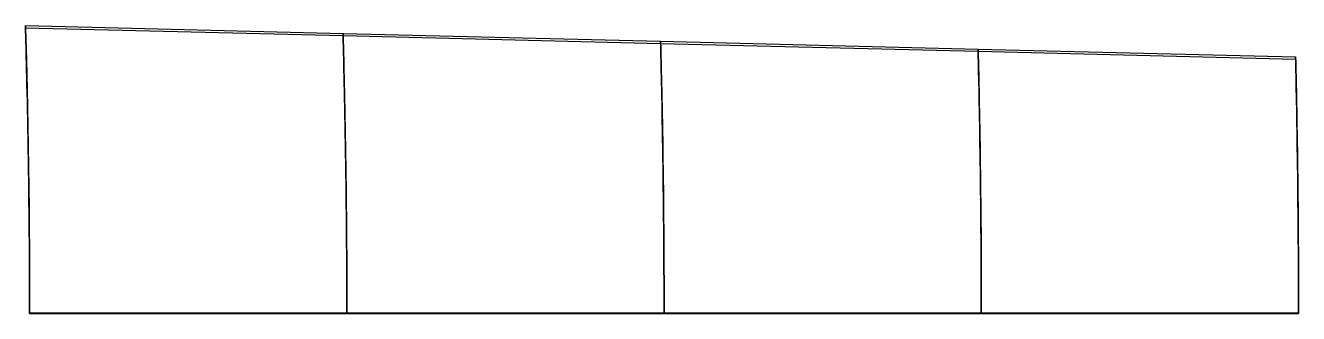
# Model space of a CAD drawing. Extents: x 329.9 to 372, y 0 to 9.5.
import ezdxf

# ---------------------------------------------------------------- set-up
doc = ezdxf.new("R2010")
doc.units = 0

msp = doc.modelspace()

# ---------------------------------------------------------------- linework, layer by layer
at = {"layer": '1', "color": 2}
for points in [[(329.862325, 9.531342, 13.948166), (329.862261, 9.533556, 13.954559), (329.862229, 9.534654, 13.961235), (329.862231, 9.534605, 13.967999), (329.862265, 9.53341, 13.974657), (329.862332, 9.531103, 13.981013), (329.862429, 9.527752, 13.986886), (329.862553, 9.523453, 13.992105), (329.862701, 9.518333, 13.996519), (329.862868, 9.512538, 14), (329.86305, 9.506238, 14.002449), (329.86324, 9.499614, 14.003794), (329.863435, 9.492859, 14.003998), (329.863627, 9.486167, 14.003054), (329.863812, 9.479733, 14.00099), (329.863984, 9.473742, 13.997865), (329.864139, 9.468368, 13.993771), (329.864271, 9.463766, 13.988825), (329.864377, 9.460069, 13.98317)], [(340.373746, 9.271636, 13.94882), (340.373688, 9.273763, 13.955181), (340.37366, 9.27478, 13.96181), (340.373663, 9.27466, 13.968515), (340.373698, 9.273404, 13.975101), (340.373762, 9.271049, 13.981378), (340.373854, 9.267665, 13.987164), (340.373971, 9.263348, 13.992291), (340.374111, 9.258225, 13.996611), (340.374268, 9.252443, 14), (340.374438, 9.246171, 14.00236), (340.374617, 9.239591, 14.003622), (340.374799, 9.232892, 14.003751), (340.374978, 9.226269, 14.002743), (340.375151, 9.219913, 14.000628), (340.375311, 9.214008, 13.997466), (340.375454, 9.208725, 13.993349), (340.375576, 9.204216, 13.988396), (340.375673, 9.200612, 13.98275)], [(350.88429, 9.011949, 13.949471), (350.884237, 9.01399, 13.9558), (350.884213, 9.014927, 13.962382), (350.884218, 9.014736, 13.969028), (350.884252, 9.01342, 13.975543), (350.884314, 9.011018, 13.98174), (350.884401, 9.0076, 13.987439), (350.884513, 9.003265, 13.992476), (350.884644, 8.998139, 13.996703), (350.884792, 8.992371, 14), (350.884952, 8.986127, 14.002271), (350.885119, 8.97959, 14.003451), (350.885289, 8.972947, 14.003506), (350.885457, 8.966392, 14.002435), (350.885617, 8.960113, 14.000268), (350.885766, 8.954294, 13.997069), (350.885898, 8.949101, 13.992929), (350.886011, 8.944686, 13.98797), (350.8861, 8.941175, 13.982333)], [(361.394034, 8.75228, 13.950118), (361.393986, 8.754234, 13.956414), (361.393966, 8.755093, 13.962951), (361.393972, 8.75483, 13.969537), (361.394005, 8.753454, 13.975983), (361.394065, 8.751005, 13.982101), (361.394148, 8.747554, 13.987714), (361.394253, 8.743202, 13.992659), (361.394377, 8.738073, 13.996794), (361.394517, 8.732318, 14), (361.394667, 8.726103, 14.002183), (361.394823, 8.719608, 14.003281), (361.394982, 8.713021, 14.003263), (361.395139, 8.706533, 14.002128), (361.395288, 8.700333, 13.999911), (361.395426, 8.694598, 13.996674), (361.395549, 8.689495, 13.992513), (361.395653, 8.685172, 13.987547), (361.395735, 8.681754, 13.98192)], [(371.903046, 8.492625, 13.95076), (371.903003, 8.494494, 13.957025), (371.902985, 8.495273, 13.963516), (371.902993, 8.494941, 13.970043), (371.903025, 8.493506, 13.976419), (371.903082, 8.49101, 13.982458), (371.903162, 8.487526, 13.987986), (371.903262, 8.483155, 13.992842), (371.903379, 8.478025, 13.996885), (371.90351, 8.472282, 14), (371.90365, 8.466095, 14.002096), (371.903797, 8.459643, 14.003113), (371.903946, 8.453112, 14.003021), (371.904092, 8.446691, 14.001824), (371.904231, 8.440567, 13.999556), (371.904359, 8.434917, 13.996283), (371.904473, 8.429904, 13.9921), (371.904568, 8.425673, 13.987127), (371.904644, 8.422346, 13.981509)]]:
    msp.add_polyline3d(points, dxfattribs=at)
at = {"layer": '1', "color": 3}
for points in [[(329.999999, 0.020574, 0.006326), (329.999993, 0.065777, 0.048233), (329.999969, 0.142635, 0.11978), (329.999905, 0.250529, 0.220842), (329.999771, 0.388517, 0.351308), (329.999533, 0.555013, 0.511355), (329.999153, 0.747758, 0.701458), (329.998589, 0.965007, 0.921347), (329.997798, 1.20566, 1.169927), (329.996738, 1.467218, 1.447036), (329.995374, 1.747288, 1.752142), (329.993667, 2.044397, 2.083695), (329.991593, 2.355471, 2.441232), (329.989133, 2.678066, 2.823528), (329.986261, 3.011225, 3.227976), (329.982987, 3.350861, 3.654262), (329.979294, 3.696665, 4.09896), (329.975205, 4.04528, 4.560866), (329.970727, 4.395409, 5.037098), (329.965878, 4.745434, 5.524959), (329.960704, 5.092512, 6.022567), (329.955226, 5.435883, 6.526518), (329.949514, 5.772203, 7.035186), (329.943592, 6.101335, 7.544757), (329.937547, 6.419899, 8.053607), (329.931401, 6.728349, 8.557655), (329.925254, 7.023298, 9.055349), (329.919123, 7.305632, 9.542547), (329.913103, 7.572626, 10.017446), (329.907216, 7.824901, 10.476356), (329.901539, 8.06066, 10.91717), (329.896111, 8.279833, 11.336934), (329.890965, 8.482402, 11.732863), (329.886169, 8.666926, 12.103138), (329.881734, 8.834103, 12.444972), (329.877689, 8.983908, 12.756194), (329.87408, 9.115443, 13.035298), (329.870922, 9.229028, 13.280361), (329.868224, 9.324938, 13.489723), (329.866005, 9.403136, 13.662113), (329.864276, 9.463601, 13.796488), (329.863047, 9.506333, 13.892028), (329.862325, 9.531342, 13.948166)], [(340.499999, 0.020308, 0.006556), (340.499994, 0.064526, 0.048713), (340.499971, 0.139726, 0.120701), (340.499912, 0.245283, 0.222376), (340.499788, 0.380263, 0.353615), (340.499567, 0.543083, 0.51458), (340.499214, 0.731492, 0.705713), (340.498692, 0.943786, 0.926701), (340.497959, 1.178872, 1.176461), (340.496979, 1.434287, 1.454784), (340.495718, 1.707673, 1.761107), (340.494141, 1.997539, 2.093911), (340.492225, 2.300981, 2.452589), (340.489955, 2.615453, 2.836001), (340.487306, 2.940143, 3.241474), (340.484288, 3.271007, 3.668641), (340.480887, 3.607722, 4.114148), (340.477121, 3.947123, 4.576651), (340.473002, 4.287793, 5.053404), (340.468543, 4.628338, 5.541588), (340.463787, 4.965843, 6.039387), (340.458754, 5.299682, 6.543363), (340.45351, 5.62652, 7.051892), (340.448075, 5.946293, 7.561179), (340.44253, 6.255673, 8.06957), (340.436896, 6.555146, 8.573044), (340.431263, 6.841415, 9.069992), (340.425648, 7.115366, 9.55635), (340.420136, 7.374329, 10.030296), (340.414749, 7.618984, 10.488166), (340.409558, 7.847493, 10.927903), (340.404594, 8.059915, 11.346523), (340.39989, 8.256186, 11.741311), (340.395509, 8.43491, 12.110443), (340.391458, 8.59681, 12.45116), (340.387764, 8.741867, 12.761325), (340.38447, 8.869185, 13.039443), (340.381588, 8.979118, 13.283605), (340.379127, 9.071935, 13.492178), (340.377102, 9.1476, 13.663908), (340.375524, 9.206103, 13.797759), (340.374404, 9.247447, 13.892922), (340.373746, 9.271636, 13.94882)], [(350.999999, 0.02004, 0.006789), (350.999994, 0.063287, 0.049218), (350.999973, 0.136818, 0.121651), (350.999918, 0.240022, 0.223947), (350.999803, 0.371974, 0.35597), (350.999598, 0.531095, 0.517863), (350.999271, 0.715139, 0.710037), (350.998788, 0.92245, 0.932136), (350.99811, 1.151935, 1.183086), (350.997203, 1.401174, 1.462633), (350.996037, 1.667841, 1.77018), (350.994581, 1.950429, 2.10424), (350.992813, 2.246202, 2.464065), (350.990719, 2.552524, 2.848592), (350.988277, 2.86871, 3.255093), (350.985497, 3.190781, 3.683133), (350.982366, 3.51838, 4.129447), (350.978901, 3.848551, 4.59254), (350.975113, 4.179752, 5.069801), (350.971014, 4.510803, 5.558301), (350.966646, 4.838733, 6.056277), (350.962025, 5.163037, 6.560272), (350.957213, 5.480404, 7.068644), (350.952228, 5.790821, 7.577637), (350.947146, 6.09104, 8.085558), (350.941984, 6.381552, 8.588444), (350.936826, 6.659165, 9.084637), (350.931685, 6.924762, 9.570143), (350.926643, 7.175718, 10.043127), (350.921716, 7.412785, 10.499953), (350.916971, 7.634079, 10.938603), (350.912436, 7.839776, 11.356078), (350.90814, 8.029783, 11.749721), (350.90414, 8.202732, 12.117709), (350.900443, 8.359392, 12.457307), (350.897071, 8.499721, 12.766418), (350.894067, 8.622854, 13.043548), (350.891439, 8.729152, 13.286813), (350.889195, 8.818893, 13.494598), (350.887349, 8.892044, 13.665667), (350.885911, 8.948599, 13.798996), (350.88489, 8.988563, 13.893784), (350.88429, 9.011949, 13.949471)], [(361.499999, 0.01977, 0.007024), (361.499995, 0.062048, 0.049737), (361.499975, 0.133897, 0.122623), (361.499924, 0.234733, 0.225546), (361.499817, 0.363637, 0.358364), (361.499627, 0.519034, 0.521196), (361.499325, 0.698686, 0.714422), (361.498877, 0.900983, 0.937642), (361.49825, 1.124835, 1.189793), (361.497412, 1.367862, 1.470575), (361.496335, 1.627779, 1.779351), (361.494991, 1.903051, 2.114675), (361.49336, 2.191122, 2.475653), (361.491429, 2.489263, 2.861292), (361.48918, 2.796915, 3.268821), (361.486621, 3.110169, 3.697734), (361.48374, 3.428627, 4.144847), (361.480554, 3.749555, 4.608527), (361.477074, 4.071272, 5.086287), (361.473309, 4.392822, 5.575096), (361.4693, 4.711179, 6.073239), (361.46506, 5.025946, 6.57724), (361.460648, 5.333853, 7.08545), (361.45608, 5.634926, 7.594139), (361.451425, 5.926002, 8.101577), (361.446699, 6.207575, 8.603867), (361.441979, 6.476557, 9.099295), (361.437278, 6.733824, 9.583949), (361.432669, 6.976808, 10.055962), (361.428166, 7.206319, 10.511741), (361.423833, 7.420424, 10.949301), (361.419693, 7.619432, 11.365633), (361.415772, 7.803207, 11.758129), (361.412123, 7.970416, 12.124973), (361.408751, 8.12186, 12.463458), (361.405678, 8.257493, 12.771516), (361.40294, 8.37646, 13.047662), (361.400545, 8.479153, 13.29003), (361.398501, 8.565838, 13.497033), (361.396819, 8.636491, 13.667445), (361.39551, 8.691109, 13.800254), (361.39458, 8.729703, 13.894668), (361.394034, 8.75228, 13.950118)], [(371.999999, 0.019499, 0.007261), (371.999995, 0.060765, 0.050226), (371.999977, 0.130921, 0.12357), (371.999929, 0.229372, 0.22713), (371.99983, 0.355206, 0.36075), (371.999655, 0.506854, 0.524532), (371.999375, 0.682085, 0.718819), (371.998961, 0.879337, 0.94317), (371.998381, 1.097523, 1.196531), (371.997607, 1.334303, 1.478555), (371.996613, 1.587435, 1.788566), (371.995373, 1.855354, 2.125156), (371.993869, 2.135689, 2.487292), (371.992092, 2.425621, 2.87404), (371.990021, 2.724705, 3.282599), (371.987667, 3.029118, 3.712376), (371.98502, 3.338414, 4.160285), (371.982092, 3.650082, 4.624544), (371.978897, 3.962308, 5.10279), (371.975443, 4.274347, 5.591904), (371.971766, 4.583131, 6.0902), (371.96788, 4.888365, 6.594202), (371.963838, 5.186823, 7.102232), (371.959656, 5.478563, 7.610613), (371.955396, 5.760518, 8.117554), (371.951073, 6.033169, 8.619244), (371.946759, 6.293553, 9.113898), (371.942463, 6.542517, 9.59769), (371.938254, 6.777562, 10.068733), (371.934142, 6.999546, 10.52346), (371.93019, 7.206502, 10.95993), (371.926413, 7.398853, 11.375114), (371.922838, 7.576426, 11.76647), (371.919513, 7.737931, 12.13217), (371.916442, 7.884187, 12.469546), (371.913642, 8.015154, 12.776553), (371.91115, 8.129984, 13.051722), (371.90897, 8.22909, 13.293199), (371.90711, 8.312738, 13.499423), (371.90558, 8.380911, 13.669181), (371.904389, 8.433608, 13.801472), (371.903542, 8.470841, 13.895515), (371.903046, 8.492625, 13.95076)]]:
    msp.add_polyline3d(points, dxfattribs=at)
at = {"layer": '1', "color": 7}
for points in [[(329.862325, 9.531342, 13.948166), (340.373746, 9.271636, 13.94882), (350.88429, 9.011949, 13.949471), (361.394034, 8.75228, 13.950118), (371.903046, 8.492625, 13.95076)], [(329.864377, 9.460069, 13.98317), (340.375673, 9.200612, 13.98275), (350.8861, 8.941175, 13.982333), (361.395735, 8.681754, 13.98192), (371.904644, 8.422346, 13.981509)], [(329.999999, 0.020574, 0.006326), (340.499999, 0.020308, 0.006556), (350.999999, 0.02004, 0.006789), (361.499999, 0.01977, 0.007024), (371.999999, 0.019499, 0.007261)], [(330, 0.003984, 0.02115), (340.5, 0.003642, 0.021024), (351, 0.003298, 0.020897), (361.5, 0.002951, 0.02077), (372, 0.002601, 0.020641)], [(330, 0, -42), (330, 0, 0), (330, 0, 0.233333), (330, 0, 0.466667), (330, 0, 0.7), (330, 0, 0.933333), (330, 0, 1.166667), (330, 0, 1.4), (330, 0, 1.633333), (330, 0, 1.866667), (330, 0, 2.1), (330, 0, 2.333333), (330, 0, 2.566667), (330, 0, 2.8), (330, 0, 3.033333), (330, 0, 3.266667), (330, 0, 3.5), (330, 0, 3.733333), (330, 0, 3.966667), (330, 0, 4.2), (330, 0, 4.433333), (330, 0, 4.666667), (330, 0, 4.9), (330, 0, 5.133333), (330, 0, 5.366667), (330, 0, 5.6), (330, 0, 5.833333), (330, 0, 6.066667), (330, 0, 6.3), (330, 0, 6.533333), (330, 0, 6.766667), (330, 0, 7), (330, 0, 7.233333), (330, 0, 7.466667), (330, 0, 7.7), (330, 0, 7.933333), (330, 0, 8.166667), (330, 0, 8.4), (330, 0, 8.633333), (330, 0, 8.866667), (330, 0, 9.1), (330, 0, 9.333333), (330, 0, 9.566667), (330, 0, 9.8), (330, 0, 10.033333), (330, 0, 10.266667), (330, 0, 10.5), (330, 0, 10.733333), (330, 0, 10.966667), (330, 0, 11.2), (330, 0, 11.433333), (330, 0, 11.666667), (330, 0, 11.9), (330, 0, 12.133333), (330, 0, 12.366667), (330, 0, 12.6), (330, 0, 12.833333), (330, 0, 13.066667), (330, 0, 13.3), (330, 0, 13.533333), (330, 0, 13.766667), (330, 0, 14), (330, 0, 56)], [(372, 0, -42), (372, 0, 0), (372, 0, 0.233333), (372, 0, 0.466667), (372, 0, 0.7), (372, 0, 0.933333), (372, 0, 1.166667), (372, 0, 1.4), (372, 0, 1.633333), (372, 0, 1.866667), (372, 0, 2.1), (372, 0, 2.333333), (372, 0, 2.566667), (372, 0, 2.8), (372, 0, 3.033333), (372, 0, 3.266667), (372, 0, 3.5), (372, 0, 3.733333), (372, 0, 3.966667), (372, 0, 4.2), (372, 0, 4.433333), (372, 0, 4.666667), (372, 0, 4.9), (372, 0, 5.133333), (372, 0, 5.366667), (372, 0, 5.6), (372, 0, 5.833333), (372, 0, 6.066667), (372, 0, 6.3), (372, 0, 6.533333), (372, 0, 6.766667), (372, 0, 7), (372, 0, 7.233333), (372, 0, 7.466667), (372, 0, 7.7), (372, 0, 7.933333), (372, 0, 8.166667), (372, 0, 8.4), (372, 0, 8.633333), (372, 0, 8.866667), (372, 0, 9.1), (372, 0, 9.333333), (372, 0, 9.566667), (372, 0, 9.8), (372, 0, 10.033333), (372, 0, 10.266667), (372, 0, 10.5), (372, 0, 10.733333), (372, 0, 10.966667), (372, 0, 11.2), (372, 0, 11.433333), (372, 0, 11.666667), (372, 0, 11.9), (372, 0, 12.133333), (372, 0, 12.366667), (372, 0, 12.6), (372, 0, 12.833333), (372, 0, 13.066667), (372, 0, 13.3), (372, 0, 13.533333), (372, 0, 13.766667), (372, 0, 14), (372, 0, 56)]]:
    msp.add_polyline3d(points, dxfattribs=at)
at = {"layer": '1', "color": 1}
for points in [[(329.864377, 9.460069, 13.98317), (329.865211, 9.430947, 13.929154), (329.866628, 9.381227, 13.837244), (329.86862, 9.310954, 13.708018), (329.871168, 9.220218, 13.542304), (329.874254, 9.10914, 13.341161), (329.877852, 8.977887, 13.105871), (329.881924, 8.827022, 12.837748), (329.886423, 8.657261, 12.538245), (329.891329, 8.468237, 12.209604), (329.896594, 8.260603, 11.853746), (329.902143, 8.035914, 11.472286), (329.907952, 7.793786, 11.068083), (329.913953, 7.535475, 10.643269), (329.920077, 7.262419, 10.200006), (329.926287, 6.974587, 9.741459), (329.932492, 6.674618, 9.269332), (329.938667, 6.362078, 8.78729), (329.944713, 6.040411, 8.296698), (329.950613, 5.709054, 7.801506), (329.95628, 5.371539, 7.303096), (329.961696, 5.027811, 6.805229), (329.966795, 4.681283, 6.309366), (329.97156, 4.332359, 5.819015), (329.975948, 3.984209, 5.33574), (329.979946, 3.638058, 4.86243), (329.983535, 3.296471, 4.400951), (329.986703, 2.96241, 3.952748), (329.989465, 2.636809, 3.520705), (329.991819, 2.323651, 3.105227), (329.993799, 2.023091, 2.709568), (329.995421, 1.738335, 2.334425), (329.996722, 1.470975, 1.981608), (329.997738, 1.221808, 1.653419), (329.998506, 0.993031, 1.35081), (329.999065, 0.785685, 1.075486), (329.999454, 0.600433, 0.829265), (329.999708, 0.439036, 0.61278), (329.999862, 0.302277, 0.427244), (329.999945, 0.19008, 0.274366), (329.999984, 0.102665, 0.155324), (329.999998, 0.040502, 0.070777), (330, 0.003984, 0.02115)], [(340.375673, 9.200612, 13.98275), (340.376436, 9.172338, 13.928901), (340.377734, 9.124049, 13.837247), (340.379557, 9.055799, 13.708374), (340.38189, 8.967669, 13.5431), (340.384715, 8.859773, 13.342478), (340.38801, 8.732266, 13.107771), (340.391739, 8.585695, 12.840291), (340.395859, 8.420771, 12.541475), (340.400352, 8.237114, 12.213534), (340.405175, 8.035334, 11.858391), (340.410259, 7.816985, 11.477643), (340.415582, 7.581667, 11.074115), (340.421082, 7.33055, 10.649961), (340.426694, 7.065134, 10.20728), (340.432387, 6.785278, 9.749256), (340.438075, 6.493619, 9.277583), (340.443737, 6.189682, 8.795886), (340.449281, 5.876842, 8.305577), (340.454692, 5.554528, 7.810536), (340.45989, 5.226205, 7.312196), (340.464859, 4.89178, 6.814272), (340.469537, 4.554624, 6.318253), (340.47391, 4.215058, 5.827646), (340.477935, 3.876267, 5.343994), (340.481605, 3.539307, 4.870266), (340.484898, 3.206853, 4.408227), (340.487806, 2.88164, 3.959485), (340.490341, 2.564696, 3.526806), (340.492501, 2.259882, 3.110705), (340.494317, 1.967302, 2.714414), (340.495805, 1.690212, 2.3386), (340.496997, 1.430016, 1.985194), (340.497929, 1.187595, 1.656394), (340.498632, 0.965053, 1.353217), (340.499144, 0.763394, 1.077373), (340.4995, 0.583255, 0.830667), (340.499733, 0.426345, 0.613774), (340.499874, 0.293441, 0.427893), (340.49995, 0.18443, 0.274726), (340.499985, 0.099503, 0.155453), (340.499998, 0.039111, 0.070738), (340.5, 0.003642, 0.021024)], [(350.8861, 8.941175, 13.982333), (350.886799, 8.913729, 13.928626), (350.887986, 8.866863, 13.837227), (350.889654, 8.800621, 13.708708), (350.891789, 8.715081, 13.543878), (350.894374, 8.610346, 13.343774), (350.89739, 8.486568, 13.109653), (350.900803, 8.344262, 12.842819), (350.904573, 8.184152, 12.544691), (350.908687, 8.005828, 12.217458), (350.913103, 7.809877, 11.863029), (350.917758, 7.597836, 11.483001), (350.922632, 7.369301, 11.080151), (350.92767, 7.125342, 10.656663), (350.93281, 6.867542, 10.214575), (350.938025, 6.595639, 9.757079), (350.943237, 6.312257, 9.285868), (350.948425, 6.016909, 8.804522), (350.953506, 5.712872, 8.314504), (350.958465, 5.39959, 7.819625), (350.96323, 5.080446, 7.321359), (350.967786, 4.755316, 6.823386), (350.972074, 4.427532, 6.327219), (350.976085, 4.097326, 5.836358), (350.979776, 3.7679, 5.352334), (350.983141, 3.440142, 4.878188), (350.986161, 3.11684, 4.415589), (350.988828, 2.800494, 3.966307), (350.991152, 2.492232, 3.532989), (350.993132, 2.195785, 3.116262), (350.994797, 1.911219, 2.719331), (350.99616, 1.641826, 2.342843), (350.997252, 1.388823, 1.988844), (350.998106, 1.153183, 1.659423), (350.99875, 0.936908, 1.355674), (350.999218, 0.740969, 1.079303), (350.999544, 0.565975, 0.832107), (350.999756, 0.41358, 0.614802), (350.999885, 0.284556, 0.428571), (350.999954, 0.178754, 0.275112), (350.999987, 0.096334, 0.155605), (350.999998, 0.037725, 0.070721), (351, 0.003298, 0.020897)], [(361.395735, 8.681754, 13.98192), (361.396373, 8.655144, 13.92838), (361.397459, 8.609692, 13.837237), (361.398984, 8.545446, 13.709071), (361.400936, 8.462478, 13.544682), (361.4033, 8.360887, 13.345099), (361.406058, 8.240809, 13.111564), (361.40918, 8.102745, 12.845374), (361.412629, 7.947419, 12.547935), (361.416392, 7.774403, 12.221409), (361.420433, 7.58425, 11.867697), (361.424692, 7.378481, 11.48839), (361.429152, 7.156697, 11.086225), (361.433763, 6.919872, 10.6634), (361.438467, 6.669653, 10.221911), (361.443242, 6.405671, 9.764945), (361.448013, 6.130545, 9.294205), (361.452764, 5.843766, 8.813211), (361.457417, 5.548506, 8.323491), (361.461959, 5.244242, 7.828774), (361.466324, 4.934258, 7.330593), (361.470497, 4.618423, 6.832573), (361.474425, 4.299999, 6.33626), (361.478099, 3.979157, 5.845148), (361.481481, 3.6591, 5.360758), (361.484565, 3.340556, 4.886189), (361.487331, 3.026423, 4.423033), (361.489775, 2.718958, 3.973206), (361.491904, 2.419406, 3.539244), (361.493717, 2.131349, 3.121891), (361.495241, 1.854828, 2.724311), (361.496489, 1.593161, 2.347144), (361.497489, 1.347384, 1.992545), (361.498269, 1.118559, 1.662497), (361.498858, 0.908586, 1.358168), (361.499286, 0.718398, 1.081266), (361.499584, 0.548581, 0.833574), (361.499778, 0.40073, 0.615852), (361.499895, 0.275613, 0.429268), (361.499959, 0.173043, 0.275512), (361.499988, 0.093147, 0.155769), (361.499998, 0.036335, 0.070714), (361.5, 0.002951, 0.02077)], [(371.904644, 8.422346, 13.981509), (371.905227, 8.396553, 13.928107), (371.906219, 8.352506, 13.837219), (371.907612, 8.290241, 13.709406), (371.909396, 8.209827, 13.545458), (371.911557, 8.111357, 13.346393), (371.914077, 7.99496, 13.113441), (371.91693, 7.861115, 12.847895), (371.920082, 7.71054, 12.551145), (371.923522, 7.542804, 12.225325), (371.927216, 7.358413, 11.872331), (371.93111, 7.158889, 11.493746), (371.935187, 6.943819, 11.092265), (371.939405, 6.714096, 10.670109), (371.943706, 6.471425, 10.229218), (371.948074, 6.215341, 9.772789), (371.952438, 5.94844, 9.30252), (371.956784, 5.670203, 8.821884), (371.961041, 5.383701, 8.332468), (371.965197, 5.088439, 7.837916), (371.969191, 4.787601, 7.339825), (371.97301, 4.481048, 6.841759), (371.976605, 4.171981, 6.34531), (371.979968, 3.860503, 5.853946), (371.983062, 3.549819, 5.369194), (371.985886, 3.2405, 4.894202), (371.988417, 2.935551, 4.430489), (371.990654, 2.636987, 3.980118), (371.992601, 2.346169, 3.545507), (371.99426, 2.066525, 3.127526), (371.995654, 1.798082, 2.729289), (371.996795, 1.544173, 2.351442), (371.997709, 1.305652, 1.996236), (371.998422, 1.08368, 1.665556), (371.998959, 0.880043, 1.360643), (371.99935, 0.695642, 1.083205), (371.999621, 0.531035, 0.835012), (371.999798, 0.387759, 0.616868), (371.999904, 0.266576, 0.429928), (371.999962, 0.167261, 0.275874), (371.999989, 0.089908, 0.155893), (371.999998, 0.034906, 0.070666), (372, 0.002601, 0.020641)]]:
    msp.add_polyline3d(points, dxfattribs=at)
at = {"layer": '1', "color": 4}
for points in [[(330, 0.003984, 0.02115), (330, 0.002087, 0.018345), (330, 0.000496, 0.015505), (330, -0.000751, 0.012698), (330, -0.001625, 0.00999), (330, -0.002105, 0.007444), (330, -0.002179, 0.005121), (330, -0.001846, 0.003075), (330, -0.001114, 0.001354), (330, 0, 0), (330, 0.00147, -0.000956), (330, 0.003262, -0.001492), (330, 0.005332, -0.001594), (330, 0.007633, -0.001261), (330, 0.01011, -0.000499), (330, 0.012704, 0.000672), (330, 0.015354, 0.002226), (330, 0.017998, 0.004125), (329.999999, 0.020574, 0.006326)], [(340.5, 0.003642, 0.021024), (340.5, 0.001802, 0.018216), (340.5, 0.000266, 0.015378), (340.5, -0.000929, 0.012577), (340.5, -0.001756, 0.00988), (340.5, -0.002194, 0.00735), (340.5, -0.002234, 0.005046), (340.5, -0.001875, 0.003022), (340.5, -0.001124, 0.001327), (340.5, 0, 0), (340.5, 0.001471, -0.000927), (340.5, 0.003255, -0.001433), (340.5, 0.005309, -0.001506), (340.5, 0.007585, -0.001143), (340.5, 0.010029, -0.000354), (340.5, 0.012584, 0.000843), (340.5, 0.01519, 0.00242), (340.5, 0.017785, 0.004339), (340.499999, 0.020308, 0.006556)], [(351, 0.003298, 0.020897), (351, 0.001515, 0.018086), (351, 0.000035, 0.01525), (351, -0.001108, 0.012456), (351, -0.001887, 0.009769), (351, -0.002284, 0.007254), (351, -0.00229, 0.00497), (351, -0.001903, 0.002969), (351, -0.001134, 0.001299), (351, 0, 0), (351, 0.001472, -0.000898), (351, 0.003248, -0.001374), (351, 0.005285, -0.001417), (351, 0.007536, -0.001025), (351, 0.009948, -0.000208), (351, 0.012464, 0.001015), (351, 0.015025, 0.002615), (351, 0.01757, 0.004555), (350.999999, 0.02004, 0.006789)], [(361.5, 0.002951, 0.02077), (361.5, 0.001227, 0.017955), (361.5, -0.000198, 0.01512), (361.5, -0.001288, 0.012333), (361.5, -0.00202, 0.009658), (361.5, -0.002375, 0.007158), (361.5, -0.002346, 0.004893), (361.5, -0.001932, 0.002915), (361.5, -0.001144, 0.001271), (361.5, 0, 0), (361.5, 0.001473, -0.000869), (361.5, 0.003241, -0.001315), (361.5, 0.005262, -0.001327), (361.5, 0.007488, -0.000906), (361.5, 0.009867, -0.000061), (361.5, 0.012344, 0.001189), (361.5, 0.014859, 0.002812), (361.5, 0.017354, 0.004773), (361.499999, 0.01977, 0.007024)], [(372, 0.002601, 0.020641), (372, 0.000935, 0.017823), (372, -0.000432, 0.01499), (372, -0.00147, 0.012209), (372, -0.002154, 0.009545), (372, -0.002467, 0.007062), (372, -0.002402, 0.004816), (372, -0.001961, 0.002861), (372, -0.001154, 0.001243), (372, 0, 0), (372, 0.001474, -0.000839), (372, 0.003234, -0.001255), (372, 0.005238, -0.001237), (372, 0.007439, -0.000786), (372, 0.009785, 0.000088), (372, 0.012222, 0.001364), (372, 0.014692, 0.003011), (372, 0.017137, 0.004993), (371.999999, 0.019499, 0.007261)]]:
    msp.add_polyline3d(points, dxfattribs=at)

doc.saveas('drawing.dxf')
